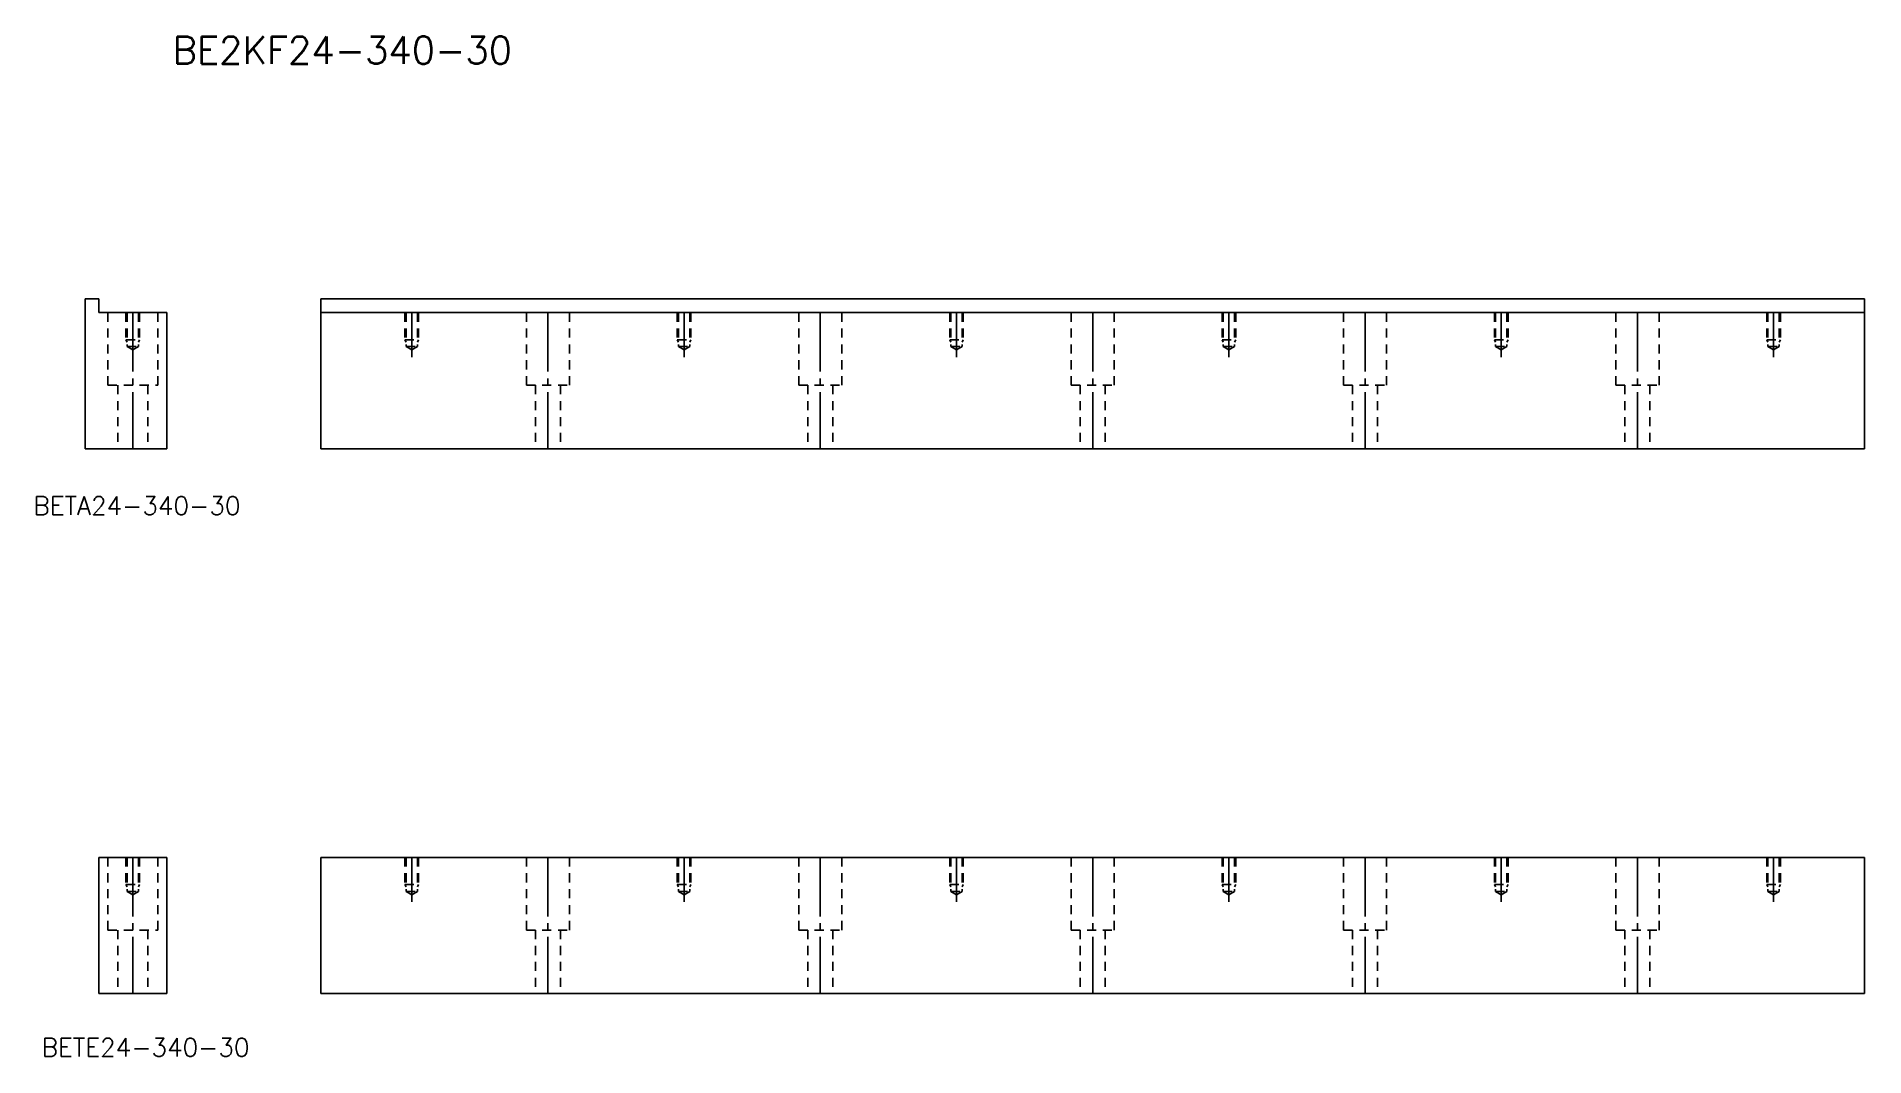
# Model space of a CAD drawing. Extents: x 6 to 408, y 258 to 482.
import ezdxf

# ---------------------------------------------------------------- set-up
doc = ezdxf.new("R2010")
doc.units = 0
doc.header["$MEASUREMENT"] = 0
doc.linetypes.add('CENTER', pattern=[17.5, 13, -1.5, 1.5, -1.5])
doc.linetypes.add('DASHED', pattern=[3.5, 2, -1.5])
doc.layers.get('0').update_dxf_attribs({"linetype": 'CONTINUOUS'})
doc.layers.add('CENTER', color=1, linetype='CENTER')
doc.styles.get("Standard").update_dxf_attribs({"font": 'txt.shx', "bigfont": '@extfont2.shx'})

msp = doc.modelspace()

# ---------------------------------------------------------------- linework, layer by layer
at = {"color": 7, "linetype": 'Continuous'}
for p, q in [((16.43, 424.68), (19.43, 424.68)), ((16.43, 424.68), (16.43, 391.68)), ((19.43, 424.68), (19.43, 421.68)), ((68.37, 424.68), (408.37, 424.68)), ((68.37, 424.68), (68.37, 391.68)), ((408.37, 424.68), (408.37, 391.68)), ((19.43, 421.68), (34.43, 421.68)), ((34.43, 421.68), (34.43, 391.68)), ((68.37, 421.68), (408.37, 421.68)), ((16.43, 391.68), (34.43, 391.68)), ((68.37, 391.68), (408.37, 391.68)), ((19.43, 301.68), (19.43, 271.68)), ((19.43, 301.68), (34.43, 301.68)), ((34.43, 301.68), (34.43, 271.68)), ((68.37, 301.68), (408.37, 301.68)), ((68.37, 301.68), (68.37, 271.68)), ((408.37, 301.68), (408.37, 271.68)), ((19.43, 271.68), (34.43, 271.68)), ((68.37, 271.68), (408.37, 271.68))]:
    msp.add_line(p, q, dxfattribs=at)
at = {"color": 3, "linetype": 'DASHED'}
for p, q in [((21.43, 421.68), (21.43, 405.68)), ((25.43, 421.68), (25.43, 415.68)), ((25.68, 421.68), (25.68, 414.18)), ((28.18, 421.68), (28.18, 414.18)), ((28.43, 421.68), (28.43, 415.68)), ((32.43, 421.68), (32.43, 405.68)), ((86.87, 421.68), (86.87, 415.68)), ((87.12, 421.68), (87.12, 414.18)), ((89.62, 421.68), (89.62, 414.18)), ((89.87, 421.68), (89.87, 415.68)), ((113.62, 421.68), (113.62, 405.68)), ((123.12, 421.68), (123.12, 405.68)), ((146.87, 421.68), (146.87, 415.68)), ((147.12, 421.68), (147.12, 414.18)), ((149.62, 421.68), (149.62, 414.18)), ((149.87, 421.68), (149.87, 415.68)), ((173.62, 421.68), (173.62, 405.68)), ((183.12, 421.68), (183.12, 405.68)), ((206.87, 421.68), (206.87, 415.68)), ((207.12, 421.68), (207.12, 414.18)), ((209.62, 421.68), (209.62, 414.18)), ((209.87, 421.68), (209.87, 415.68)), ((233.62, 421.68), (233.62, 405.68)), ((243.12, 421.68), (243.12, 405.68)), ((266.87, 421.68), (266.87, 415.68)), ((267.12, 421.68), (267.12, 414.18)), ((269.62, 421.68), (269.62, 414.18)), ((269.87, 421.68), (269.87, 415.68)), ((293.62, 421.68), (293.62, 405.68)), ((303.12, 421.68), (303.12, 405.68)), ((326.87, 421.68), (326.87, 415.68)), ((327.12, 421.68), (327.12, 414.18)), ((329.62, 421.68), (329.62, 414.18)), ((329.87, 421.68), (329.87, 415.68)), ((353.62, 421.68), (353.62, 405.68)), ((363.12, 421.68), (363.12, 405.68)), ((386.87, 421.68), (386.87, 415.68)), ((387.12, 421.68), (387.12, 414.18)), ((389.62, 421.68), (389.62, 414.18)), ((389.87, 421.68), (389.87, 415.68)), ((25.68, 415.18), (25.43, 415.68)), ((25.43, 415.68), (28.43, 415.68)), ((28.43, 415.68), (28.18, 415.18)), ((86.87, 415.68), (89.87, 415.68)), ((87.12, 415.18), (86.87, 415.68)), ((89.87, 415.68), (89.62, 415.18)), ((147.12, 415.18), (146.87, 415.68)), ((146.87, 415.68), (149.87, 415.68)), ((149.87, 415.68), (149.62, 415.18)), ((207.12, 415.18), (206.87, 415.68)), ((206.87, 415.68), (209.87, 415.68)), ((209.87, 415.68), (209.62, 415.18)), ((267.12, 415.18), (266.87, 415.68)), ((266.87, 415.68), (269.87, 415.68)), ((269.87, 415.68), (269.62, 415.18)), ((327.12, 415.18), (326.87, 415.68)), ((326.87, 415.68), (329.87, 415.68)), ((329.87, 415.68), (329.62, 415.18)), ((387.12, 415.18), (386.87, 415.68)), ((386.87, 415.68), (389.87, 415.68)), ((389.87, 415.68), (389.62, 415.18)), ((25.68, 414.18), (26.93, 413.45)), ((25.68, 414.18), (28.18, 414.18)), ((26.93, 413.45), (28.18, 414.18)), ((87.12, 414.18), (89.62, 414.18)), ((87.12, 414.18), (88.37, 413.45)), ((88.37, 413.45), (89.62, 414.18)), ((147.12, 414.18), (148.37, 413.45)), ((147.12, 414.18), (149.62, 414.18)), ((148.37, 413.45), (149.62, 414.18)), ((207.12, 414.18), (208.37, 413.45)), ((207.12, 414.18), (209.62, 414.18)), ((208.37, 413.45), (209.62, 414.18)), ((267.12, 414.18), (268.37, 413.45)), ((267.12, 414.18), (269.62, 414.18)), ((268.37, 413.45), (269.62, 414.18)), ((327.12, 414.18), (328.37, 413.45)), ((327.12, 414.18), (329.62, 414.18)), ((328.37, 413.45), (329.62, 414.18)), ((387.12, 414.18), (388.37, 413.45)), ((387.12, 414.18), (389.62, 414.18)), ((388.37, 413.45), (389.62, 414.18)), ((21.43, 405.68), (32.43, 405.68)), ((23.63, 405.68), (23.63, 391.68)), ((30.23, 405.68), (30.23, 391.68)), ((113.62, 405.68), (123.12, 405.68)), ((115.62, 405.68), (115.62, 391.68)), ((121.12, 405.68), (121.12, 391.68)), ((173.62, 405.68), (183.12, 405.68)), ((175.62, 405.68), (175.62, 391.68)), ((181.12, 405.68), (181.12, 391.68)), ((233.62, 405.68), (243.12, 405.68)), ((235.62, 405.68), (235.62, 391.68)), ((241.12, 405.68), (241.12, 391.68)), ((293.62, 405.68), (303.12, 405.68)), ((295.62, 405.68), (295.62, 391.68)), ((301.12, 405.68), (301.12, 391.68)), ((353.62, 405.68), (363.12, 405.68)), ((355.62, 405.68), (355.62, 391.68)), ((361.12, 405.68), (361.12, 391.68)), ((21.43, 301.68), (21.43, 285.68)), ((25.43, 301.68), (25.43, 295.68)), ((25.68, 301.68), (25.68, 294.18)), ((28.18, 301.68), (28.18, 294.18)), ((28.43, 301.68), (28.43, 295.68)), ((32.43, 301.68), (32.43, 285.68)), ((86.87, 301.68), (86.87, 295.68)), ((87.12, 301.68), (87.12, 294.18)), ((89.62, 301.68), (89.62, 294.18)), ((89.87, 301.68), (89.87, 295.68)), ((113.62, 301.68), (113.62, 285.68)), ((123.12, 301.68), (123.12, 285.68)), ((146.87, 301.68), (146.87, 295.68)), ((147.12, 301.68), (147.12, 294.18)), ((149.62, 301.68), (149.62, 294.18)), ((149.87, 301.68), (149.87, 295.68)), ((173.62, 301.68), (173.62, 285.68)), ((183.12, 301.68), (183.12, 285.68)), ((206.87, 301.68), (206.87, 295.68)), ((207.12, 301.68), (207.12, 294.18)), ((209.62, 301.68), (209.62, 294.18)), ((209.87, 301.68), (209.87, 295.68)), ((233.62, 301.68), (233.62, 285.68)), ((243.12, 301.68), (243.12, 285.68)), ((266.87, 301.68), (266.87, 295.68)), ((267.12, 301.68), (267.12, 294.18)), ((269.62, 301.68), (269.62, 294.18)), ((269.87, 301.68), (269.87, 295.68)), ((293.62, 301.68), (293.62, 285.68)), ((303.12, 301.68), (303.12, 285.68)), ((326.87, 301.68), (326.87, 295.68)), ((327.12, 301.68), (327.12, 294.18)), ((329.62, 301.68), (329.62, 294.18)), ((329.87, 301.68), (329.87, 295.68)), ((353.62, 301.68), (353.62, 285.68)), ((363.12, 301.68), (363.12, 285.68)), ((386.87, 301.68), (386.87, 295.68)), ((387.12, 301.68), (387.12, 294.18)), ((389.62, 301.68), (389.62, 294.18)), ((389.87, 301.68), (389.87, 295.68)), ((25.68, 295.18), (25.43, 295.68)), ((25.43, 295.68), (28.43, 295.68)), ((25.68, 294.18), (26.93, 293.45)), ((25.68, 294.18), (28.18, 294.18)), ((26.93, 293.45), (28.18, 294.18)), ((28.43, 295.68), (28.18, 295.18)), ((86.87, 295.68), (89.87, 295.68)), ((87.12, 295.18), (86.87, 295.68)), ((87.12, 294.18), (89.62, 294.18)), ((87.12, 294.18), (88.37, 293.45)), ((88.37, 293.45), (89.62, 294.18)), ((89.87, 295.68), (89.62, 295.18)), ((147.12, 295.18), (146.87, 295.68)), ((146.87, 295.68), (149.87, 295.68)), ((147.12, 294.18), (148.37, 293.45)), ((147.12, 294.18), (149.62, 294.18)), ((148.37, 293.45), (149.62, 294.18)), ((149.87, 295.68), (149.62, 295.18)), ((207.12, 295.18), (206.87, 295.68)), ((206.87, 295.68), (209.87, 295.68)), ((207.12, 294.18), (208.37, 293.45)), ((207.12, 294.18), (209.62, 294.18)), ((208.37, 293.45), (209.62, 294.18)), ((209.87, 295.68), (209.62, 295.18)), ((267.12, 295.18), (266.87, 295.68)), ((266.87, 295.68), (269.87, 295.68)), ((267.12, 294.18), (268.37, 293.45)), ((267.12, 294.18), (269.62, 294.18)), ((268.37, 293.45), (269.62, 294.18)), ((269.87, 295.68), (269.62, 295.18)), ((327.12, 295.18), (326.87, 295.68)), ((326.87, 295.68), (329.87, 295.68)), ((327.12, 294.18), (328.37, 293.45)), ((327.12, 294.18), (329.62, 294.18)), ((328.37, 293.45), (329.62, 294.18)), ((329.87, 295.68), (329.62, 295.18)), ((387.12, 295.18), (386.87, 295.68)), ((386.87, 295.68), (389.87, 295.68)), ((387.12, 294.18), (388.37, 293.45)), ((387.12, 294.18), (389.62, 294.18)), ((388.37, 293.45), (389.62, 294.18)), ((389.87, 295.68), (389.62, 295.18)), ((21.43, 285.68), (32.43, 285.68)), ((23.63, 285.68), (23.63, 271.68)), ((30.23, 285.68), (30.23, 271.68)), ((113.62, 285.68), (123.12, 285.68)), ((115.62, 285.68), (115.62, 271.68)), ((121.12, 285.68), (121.12, 271.68)), ((173.62, 285.68), (183.12, 285.68)), ((175.62, 285.68), (175.62, 271.68)), ((181.12, 285.68), (181.12, 271.68)), ((233.62, 285.68), (243.12, 285.68)), ((235.62, 285.68), (235.62, 271.68)), ((241.12, 285.68), (241.12, 271.68)), ((293.62, 285.68), (303.12, 285.68)), ((295.62, 285.68), (295.62, 271.68)), ((301.12, 285.68), (301.12, 271.68)), ((353.62, 285.68), (363.12, 285.68)), ((355.62, 285.68), (355.62, 271.68)), ((361.12, 285.68), (361.12, 271.68))]:
    msp.add_line(p, q, dxfattribs=at)
at = {"layer": 'CENTER', "color": 1, "linetype": 'CENTER'}
for p, q in [((26.93, 421.68), (26.93, 391.68)), ((88.37, 421.68), (88.37, 411.89)), ((118.37, 421.68), (118.37, 391.68)), ((148.37, 421.68), (148.37, 411.89)), ((178.37, 421.68), (178.37, 391.68)), ((208.37, 421.68), (208.37, 411.89)), ((238.37, 421.68), (238.37, 391.68)), ((268.37, 421.68), (268.37, 411.89)), ((298.37, 421.68), (298.37, 391.68)), ((328.37, 421.68), (328.37, 411.89)), ((358.37, 421.68), (358.37, 391.68)), ((388.37, 421.68), (388.37, 411.89)), ((26.93, 301.68), (26.93, 271.68)), ((88.37, 301.68), (88.37, 291.89)), ((118.37, 301.68), (118.37, 271.68)), ((148.37, 301.68), (148.37, 291.89)), ((178.37, 301.68), (178.37, 271.68)), ((208.37, 301.68), (208.37, 291.89)), ((238.37, 301.68), (238.37, 271.68)), ((268.37, 301.68), (268.37, 291.89)), ((298.37, 301.68), (298.37, 271.68)), ((328.37, 301.68), (328.37, 291.89)), ((358.37, 301.68), (358.37, 271.68)), ((388.37, 301.68), (388.37, 291.89))]:
    msp.add_line(p, q, dxfattribs=at)

# ---------------------------------------------------------------- texts
at = {"color": 7, "linetype": 'Continuous'}
for s, height, p in [('BE2KF24-340-30', 6, (35.66, 476.48)), ('BETA24-340-30', 4, (5.05, 377.14)), ('BETE24-340-30', 4, (6.87, 257.84))]:
    msp.add_text(s, height=height, dxfattribs=at).set_placement(p)

doc.saveas('drawing.dxf')
